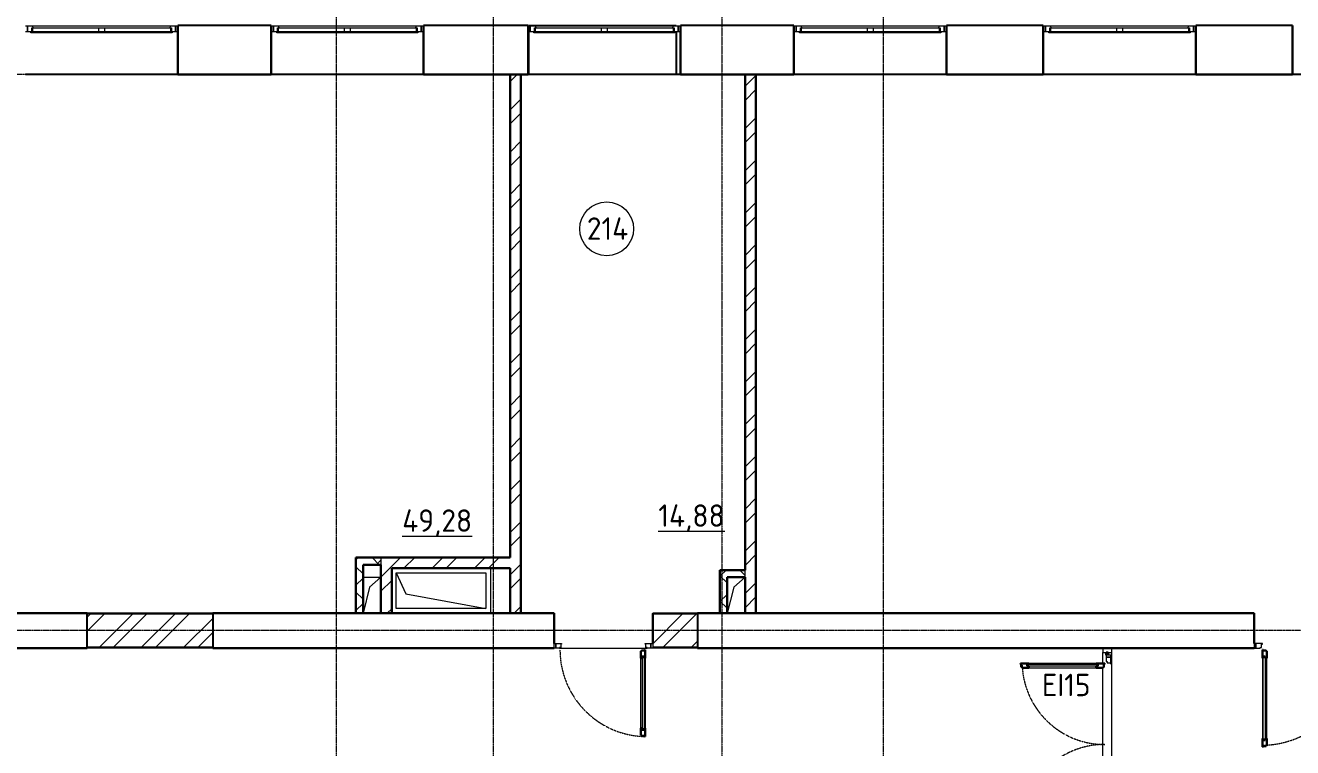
# Model space of a CAD drawing. Header units: millimetres. Extents: x -695119 to 412940, y -249585 to 622758.
# Drawn here: x 85166 to 99296, y 523223 to 531278 of the extents above; entities that cross this region are included whole.
import ezdxf

# ---------------------------------------------------------------- set-up
doc = ezdxf.new("R2010")
doc.units = ezdxf.units.MM
doc.linetypes.add('ADSK_Линия сетки', pattern=[25, 20, -2.5, 0, -2.5])
doc.linetypes.add('ADSK_Штриховая_ш2 п1_5', pattern=[4.5, 3, -1.5])
for name, color, linetype, lineweight in [('Двери', 8, 'Continuous', 9), ('Импосты витража', 8, 'Continuous', 9), ('Каркас_Импост', 8, 'Continuous', 9), ('Марки помещений', 8, 'Continuous', 20), ('Монтажный зазор', 8, 'Continuous', 9), ('Окна', 252, 'Continuous', 9), ('Оси', 252, 'Continuous', 9), ('Остекление', 8, 'Continuous', 9), ('Открывание', 8, 'ADSK_Штриховая_ш2 п1_5', 9), ('Панель', 252, 'Continuous', 30), ('Перекрытия', 7, 'Continuous', 18), ('Стены разрез', 7, 'Continuous', 30), ('Стены штриховка', 7, 'Continuous', 9), ('Текстовые примечания', 7, 'Continuous', 9)]:
    doc.layers.add(name, color=color, linetype=linetype, lineweight=lineweight)
doc.layers.add('Стены', color=194, linetype='Continuous')
doc.styles.add('GOST Common_1', font='', dxfattribs={"height": 250})
doc.styles.get('GOST Common_1').set_extended_font_data('GOST type B')
pattern_1 = [(45, (91217.38, 536167.97), (-235.732, 235.732), []), (45, (91374.53, 536167.97), (-235.732, 235.732), [])]
pattern_2 = [(45, (91217.38, 536167.97), (-141.4214, 141.4214), []), (135, (91217.38, 536167.97), (-141.4214, -141.4214), [])]

# ---------------------------------------------------------------- blocks, each defined once
blk = doc.blocks.new('BIMLIB_Окно_Двустворчатое_VEKA_СФрамугойСнизу_ГОСТ30674_без линий - Ж_ОК-1_2320х1700-V3-План 2 этажа смеж')
at = {"layer": 'Каркас_Импост', "lineweight": 18}
for p, q in [((-766, 265), (-825, 265)), ((-825, 265), (-825, 207)), ((-825, 207), (-787, 207)), ((-779, 207), (-779, 248)), ((-779, 248), (-767, 248)), ((-761, 248), (-766, 265)), ((766, 265), (761, 248)), ((825, 265), (766, 265)), ((767, 248), (779, 248)), ((779, 248), (779, 207)), ((787, 207), (825, 207)), ((825, 207), (825, 265))]:
    blk.add_line(p, q, dxfattribs=at)
at = {"layer": 'Каркас_Импост'}
for p, q in [((-787, 207), (-15, 207)), ((-787, 190), (-787, 207)), ((-15, 190), (-787, 190)), ((-767, 248), (-35, 248)), ((-767, 207), (-767, 248)), ((766, 265), (-766, 265)), ((-35, 248), (35, 248)), ((-35, 248), (-35, 207)), ((-15, 207), (15, 207)), ((-15, 207), (-15, 190)), ((15, 190), (-15, 190)), ((15, 207), (787, 207)), ((15, 190), (15, 207)), ((787, 190), (15, 190)), ((35, 248), (767, 248)), ((35, 207), (35, 248)), ((767, 248), (767, 207)), ((787, 207), (787, 190))]:
    blk.add_line(p, q, dxfattribs=at)
at = {"layer": 'Окна'}
for p, q in [((-825, 265), (-850, 265)), ((-850, 207), (-825, 207)), ((-825, 207), (-825, 265)), ((850, 265), (825, 265)), ((825, 265), (825, 207)), ((825, 207), (850, 207))]:
    blk.add_line(p, q, dxfattribs=at)
blk = doc.blocks.new('Дверь_Alumark_однопольная_S50 - Дв-8_Ш_1100х2350 Пр-3569572-План 2 этажа смеж')
at = {"layer": 'Каркас_Импост'}
for p, q in [((-405, 195), (-364, 195)), ((-405, 145), (-405, 195)), ((-341, 145), (-405, 145)), ((-364, 195), (-364, 187)), ((-364, 187), (-350, 187)), ((-350, 187), (-350, 153)), ((-350, 153), (-341, 153)), ((-341, 153), (-341, 145)), ((591, 153), (600, 153)), ((591, 145), (591, 153)), ((655, 145), (591, 145)), ((600, 187), (614, 187)), ((600, 153), (600, 187)), ((614, 187), (614, 195)), ((614, 195), (655, 195)), ((655, 195), (655, 145))]:
    blk.add_line(p, q, dxfattribs=at)
at = {"layer": 'Монтажный зазор'}
for p, q in [((-425, 195), (-405, 195)), ((-425, 145), (-425, 195)), ((-405, 145), (-425, 145)), ((-405, 195), (-405, 145)), ((655, 195), (675, 195)), ((655, 145), (655, 195)), ((675, 145), (655, 145)), ((675, 195), (675, 145))]:
    blk.add_line(p, q, dxfattribs=at)
at = {"layer": 'Остекление'}
for p, q in [((-332, 1105), (-332, 289)), ((-308, 1105), (-332, 1105)), ((-308, 289), (-308, 1105)), ((-332, 289), (-308, 289))]:
    blk.add_line(p, q, dxfattribs=at)
at = {"layer": 'Открывание'}
blk.add_arc((-359, 213), 968, 0, 88.9345, dxfattribs=at)
at = {"layer": 'Панель'}
for p, q in [((-341, 1181), (-333, 1181)), ((-341, 1087), (-341, 1181)), ((-333, 1181), (-333, 1172)), ((-333, 1172), (-299, 1172)), ((-299, 1172), (-299, 1163)), ((-299, 1163), (-291, 1163)), ((-291, 1163), (-291, 1087)), ((-332, 1087), (-341, 1087)), ((-332, 1105), (-332, 1087)), ((-308, 1105), (-332, 1105)), ((-308, 1087), (-308, 1105)), ((-291, 1087), (-308, 1087)), ((-341, 213), (-341, 307)), ((-332, 307), (-341, 307)), ((-332, 289), (-332, 307)), ((-308, 289), (-332, 289)), ((-308, 307), (-308, 289)), ((-291, 307), (-308, 307)), ((-291, 307), (-291, 231)), ((-333, 213), (-341, 213)), ((-333, 222), (-333, 213)), ((-299, 222), (-333, 222)), ((-299, 231), (-299, 222)), ((-291, 231), (-299, 231))]:
    blk.add_line(p, q, dxfattribs=at)
at = {"layer": 'Панель', "lineweight": 9}
for p, q in [((-341, 307), (-341, 1087)), ((-291, 1087), (-291, 307))]:
    blk.add_line(p, q, dxfattribs=at)
blk = doc.blocks.new('Прямоугольный импост - 50х100 мм-3922863-План 2 этажа смеж')
at = {"layer": 'Импосты витража'}
for p, q in [((5962, -12007), (5962, -11885)), ((6062, -13890), (6062, -11885)), ((5962, -13763), (5962, -12057)), ((5962, -13890), (5962, -13813))]:
    blk.add_line(p, q, dxfattribs=at)
blk = doc.blocks.new('Прямоугольный импост - 50х100 мм-3076931-План 2 этажа смеж')
at = {"layer": 'Импосты витража', "lineweight": 18}
for p, q in [((0, 50), (-50, 50)), ((-50, 50), (-50, -50)), ((0, -50), (0, 50)), ((-50, -50), (0, -50))]:
    blk.add_line(p, q, dxfattribs=at)
blk = doc.blocks.new('Дверь_Alumark_двупольная_S50 - ЖИВ_Внутр_витраж_2000х2350-3514027-План 2 этажа смеж')
at = {"layer": 'Каркас_Импост'}
for p, q in [((-801, 10), (-850, 10)), ((-850, 10), (-850, -40)), ((-801, 2), (-801, 10)), ((-787, 2), (-801, 2)), ((-787, -32), (-787, 2)), ((1051, 2), (1037, 2)), ((1037, 2), (1037, -32)), ((1051, 10), (1051, 2)), ((1100, 10), (1051, 10)), ((1100, -40), (1100, 10)), ((-850, -40), (-778, -40)), ((-778, -32), (-787, -32)), ((-778, -40), (-778, -32)), ((1037, -32), (1028, -32)), ((1028, -32), (1028, -40)), ((1028, -40), (1100, -40))]:
    blk.add_line(p, q, dxfattribs=at)
at = {"layer": 'Монтажный зазор'}
for p, q in [((-870, 10), (-870, -40)), ((-850, 10), (-870, 10)), ((-850, -40), (-850, 10)), ((1120, 10), (1100, 10)), ((1100, 10), (1100, -40)), ((1120, -40), (1120, 10)), ((-870, -40), (-850, -40)), ((1100, -40), (1120, -40))]:
    blk.add_line(p, q, dxfattribs=at)
at = {"layer": 'Остекление'}
for p, q in [((-769, 891), (-769, 104)), ((-748, 891), (-769, 891)), ((-748, 104), (-748, 891)), ((998, 104), (998, 891)), ((998, 891), (1019, 891)), ((1019, 891), (1019, 104)), ((-769, 104), (-748, 104)), ((1019, 104), (998, 104))]:
    blk.add_line(p, q, dxfattribs=at)
at = {"layer": 'Открывание'}
for centre, start, end in [((-796, 28), 360, 88.8801), ((1046, 28), 91.1199, 180)]:
    blk.add_arc(centre, 921, start, end, dxfattribs=at)
at = {"layer": 'Панель'}
for p, q in [((-770, 949), (-778, 949)), ((-778, 949), (-778, 873)), ((-769, 873), (-778, 873)), ((-736, 958), (-770, 958)), ((-770, 958), (-770, 949)), ((-769, 891), (-769, 873)), ((-748, 891), (-769, 891)), ((-748, 873), (-748, 891)), ((-728, 873), (-748, 873)), ((-728, 967), (-736, 967)), ((-736, 967), (-736, 958)), ((-728, 873), (-728, 967)), ((986, 949), (978, 949)), ((978, 949), (978, 873)), ((978, 873), (998, 873)), ((1020, 958), (986, 958)), ((986, 958), (986, 949)), ((998, 873), (998, 891)), ((998, 891), (1019, 891)), ((1019, 891), (1019, 873)), ((1019, 873), (1028, 873)), ((1028, 967), (1020, 967)), ((1020, 967), (1020, 958)), ((1028, 873), (1028, 967)), ((-778, 122), (-778, 28)), ((-769, 122), (-778, 122)), ((-778, 28), (-770, 28)), ((-770, 28), (-770, 37)), ((-770, 37), (-736, 37)), ((-769, 104), (-769, 122)), ((-748, 104), (-769, 104)), ((-748, 122), (-748, 104)), ((-728, 122), (-748, 122)), ((-736, 37), (-736, 46)), ((-736, 46), (-728, 46)), ((-728, 46), (-728, 122)), ((978, 122), (978, 46)), ((978, 122), (998, 122)), ((978, 46), (986, 46)), ((986, 46), (986, 37)), ((986, 37), (1020, 37)), ((998, 122), (998, 104)), ((998, 104), (1019, 104)), ((1019, 122), (1028, 122)), ((1019, 104), (1019, 122)), ((1020, 37), (1020, 28)), ((1020, 28), (1028, 28)), ((1028, 28), (1028, 122))]:
    blk.add_line(p, q, dxfattribs=at)
at = {"layer": 'Панель', "lineweight": 9}
for p, q in [((-778, 873), (-778, 122)), ((-728, 122), (-728, 873)), ((978, 873), (978, 122)), ((1028, 122), (1028, 873))]:
    blk.add_line(p, q, dxfattribs=at)
blk = doc.blocks.new('Дверь_Alumark_двупольная_S50 - Ш_1_5_Внутр_1520х2350 Л-3571141-План 2 этажа смеж')
at = {"layer": 'Каркас_Импост'}
for p, q in [((-566, 195), (-615, 195)), ((-615, 195), (-615, 145)), ((-615, 145), (-543, 145)), ((-566, 187), (-566, 195)), ((-552, 187), (-566, 187)), ((-552, 153), (-552, 187)), ((-543, 153), (-552, 153)), ((-543, 145), (-543, 153)), ((802, 153), (793, 153)), ((793, 153), (793, 145)), ((793, 145), (865, 145)), ((816, 187), (802, 187)), ((802, 187), (802, 153)), ((816, 195), (816, 187)), ((865, 195), (816, 195)), ((865, 145), (865, 195))]:
    blk.add_line(p, q, dxfattribs=at)
at = {"layer": 'Монтажный зазор'}
for p, q in [((-635, 195), (-635, 145)), ((-615, 195), (-635, 195)), ((-635, 145), (-615, 145)), ((-615, 145), (-615, 195)), ((885, 195), (865, 195)), ((865, 195), (865, 145)), ((865, 145), (885, 145)), ((885, 145), (885, 195))]:
    blk.add_line(p, q, dxfattribs=at)
at = {"layer": 'Остекление'}
for p, q in [((763, 289), (763, 1221)), ((763, 1221), (784, 1221)), ((784, 1221), (784, 289)), ((-534, 461), (-534, 289)), ((-513, 461), (-534, 461)), ((-513, 289), (-513, 461)), ((-534, 289), (-513, 289)), ((784, 289), (763, 289))]:
    blk.add_line(p, q, dxfattribs=at)
at = {"layer": 'Открывание'}
for centre, radius, start, end in [((811, 213), 1066, 90.9675, 180), ((-561, 213), 306, 360, 86.6277)]:
    blk.add_arc(centre, radius, start, end, dxfattribs=at)
at = {"layer": 'Панель'}
for p, q in [((751, 1279), (743, 1279)), ((743, 1279), (743, 1203)), ((785, 1288), (751, 1288)), ((751, 1288), (751, 1279)), ((793, 1297), (785, 1297)), ((785, 1297), (785, 1288)), ((793, 1203), (793, 1297)), ((743, 1203), (763, 1203)), ((763, 1203), (763, 1221)), ((763, 1221), (784, 1221)), ((784, 1221), (784, 1203)), ((784, 1203), (793, 1203)), ((-535, 519), (-543, 519)), ((-543, 519), (-543, 443)), ((-534, 443), (-543, 443)), ((-501, 528), (-535, 528)), ((-535, 528), (-535, 519)), ((-534, 461), (-534, 443)), ((-513, 461), (-534, 461)), ((-513, 443), (-513, 461)), ((-493, 443), (-513, 443)), ((-493, 537), (-501, 537)), ((-501, 537), (-501, 528)), ((-493, 443), (-493, 537)), ((-543, 307), (-543, 213)), ((-534, 307), (-543, 307)), ((-534, 289), (-534, 307)), ((-513, 289), (-534, 289)), ((-513, 307), (-513, 289)), ((-493, 307), (-513, 307)), ((-493, 231), (-493, 307)), ((743, 307), (743, 231)), ((743, 307), (763, 307)), ((763, 307), (763, 289)), ((763, 289), (784, 289)), ((784, 307), (793, 307)), ((784, 289), (784, 307)), ((793, 213), (793, 307)), ((-543, 213), (-535, 213)), ((-535, 213), (-535, 222)), ((-535, 222), (-501, 222)), ((-501, 222), (-501, 231)), ((-501, 231), (-493, 231)), ((743, 231), (751, 231)), ((751, 231), (751, 222)), ((751, 222), (785, 222)), ((785, 222), (785, 213)), ((785, 213), (793, 213))]:
    blk.add_line(p, q, dxfattribs=at)
at = {"layer": 'Панель', "lineweight": 9}
for p, q in [((743, 1203), (743, 307)), ((793, 307), (793, 1203)), ((-543, 443), (-543, 307)), ((-493, 307), (-493, 443))]:
    blk.add_line(p, q, dxfattribs=at)
blk = doc.blocks.new('ADSK_Марка_Помещение_ОдноЗначение_Номер - Номер-462100-План 2 этажа смеж')
at = {"layer": 'Марки помещений'}
blk.add_circle((0, 0), 3, dxfattribs=at)

msp = doc.modelspace()

# ---------------------------------------------------------------- hatches: boundary and pattern name
at = {"layer": 'Стены разрез', "lineweight": 9}
h = msp.add_hatch(dxfattribs=at)
h.set_pattern_fill('FP_1', color=256, style=0, pattern_type=2)
h.set_pattern_definition(pattern_1)
h.paths.add_polyline_path([(90691.735, 524723.241), (90691.735, 530728.241), (90571.735, 530728.241), (90571.735, 524723.241)])
h = msp.add_hatch(dxfattribs=at)
h.set_pattern_fill('FP_1', color=256, style=0, pattern_type=2)
h.set_pattern_definition(pattern_1)
h.paths.add_polyline_path([(93311.401, 524723.241), (93311.401, 530728.241), (93191.401, 530728.241), (93191.401, 524723.241)])
h = msp.add_hatch(dxfattribs=at)
h.set_pattern_fill('FP_3', color=256, style=0, pattern_type=2)
h.set_pattern_definition(pattern_2)
h.paths.add_polyline_path([(88931.401, 525263.241), (89131.401, 525263.241), (89131.401, 525343.241), (88851.401, 525343.241), (88851.401, 525263.241)])
h = msp.add_hatch(dxfattribs=at)
h.set_pattern_fill('FP_3', color=256, style=0, pattern_type=2)
h.set_pattern_definition(pattern_2)
h.paths.add_polyline_path([(88851.401, 524723.241), (88931.401, 524723.241), (88931.401, 525263.241), (88851.401, 525263.241)])
h = msp.add_hatch(dxfattribs=at)
h.set_pattern_fill('FP_1', color=256, style=0, pattern_type=2)
h.set_pattern_definition(pattern_1)
h.paths.add_polyline_path([(89251.401, 525223.241), (90571.735, 525223.241), (90571.735, 525343.241), (89131.401, 525343.241), (89131.401, 525223.241)])
h = msp.add_hatch(dxfattribs=at)
h.set_pattern_fill('FP_1', color=256, style=0, pattern_type=2)
h.set_pattern_definition(pattern_1)
h.paths.add_polyline_path([(89131.401, 524723.241), (89251.401, 524723.241), (89251.401, 525223.241), (89131.401, 525223.241)])
h = msp.add_hatch(dxfattribs=at)
h.set_pattern_fill('FP_3', color=256, style=0, pattern_type=2)
h.set_pattern_definition(pattern_2)
h.paths.add_polyline_path([(92991.401, 524723.241), (92991.401, 525203.241), (92911.401, 525203.241), (92911.401, 524723.241)])
h = msp.add_hatch(dxfattribs=at)
h.set_pattern_fill('FP_3', color=256, style=0, pattern_type=2)
h.set_pattern_definition(pattern_2)
h.paths.add_polyline_path([(92991.401, 525123.241), (93191.401, 525123.241), (93191.401, 525203.241), (92991.401, 525203.241)])
h = msp.add_hatch(dxfattribs=at)
h.set_pattern_fill('FP_1', color=256, style=0, pattern_type=2)
h.set_pattern_definition(pattern_1)
h.paths.add_polyline_path([(87256.401, 524338.241), (87256.401, 524718.241), (85856.401, 524718.241), (85856.401, 524338.241), (87051.008, 524338.241)])
h = msp.add_hatch(dxfattribs=at)
h.set_pattern_fill('FP_1', color=256, style=0, pattern_type=2)
h.set_pattern_definition(pattern_1)
h.paths.add_polyline_path([(92608.034, 524338.241), (92661.401, 524338.241), (92661.401, 524718.241), (92161.401, 524718.241), (92161.401, 524338.241)])

# ---------------------------------------------------------------- linework, layer by layer
at = {"lineweight": 18}
for p, q in [((90351.401, 525223.241), (90351.401, 524723.241)), ((88931.401, 525123.241), (89131.401, 525123.241)), ((89131.401, 525123.241), (89004.759, 525013.707)), ((89300.463, 524773.241), (89300.463, 525173.241)), ((89300.463, 525173.241), (90300.463, 525173.241)), ((89300.463, 525173.241), (89407.08, 524938.682)), ((90300.463, 525173.241), (90300.463, 524773.241)), ((93191.401, 525123.241), (93064.759, 525013.707)), ((89004.759, 525013.707), (88931.401, 524723.241)), ((89407.08, 524938.682), (90300.463, 524773.241)), ((93064.759, 525013.707), (92991.401, 524723.241)), ((90300.463, 524773.241), (89300.463, 524773.241))]:
    msp.add_line(p, q, dxfattribs=at)
at = {"layer": 'Оси', "linetype": 'ADSK_Линия сетки'}
for p, q in [((88631.401, 569901.977), (88631.401, 503632.555)), ((90381.401, 569901.977), (90381.401, 503632.555)), ((92931.401, 569901.977), (92931.401, 503632.555)), ((94731.401, 569901.977), (94731.401, 503632.555)), ((127748.695, 530728.241), (50771.339, 530728.241)), ((127748.695, 524528.241), (50771.339, 524528.241))]:
    msp.add_line(p, q, dxfattribs=at)
at = {"layer": 'Перекрытия', "color": 49, "true_color": 0x464646}
for p, q in [((90351.401, 525223.241), (90351.401, 524723.241)), ((88931.401, 525123.241), (89131.401, 525123.241)), ((92161.401, 524718.241), (92161.401, 524723.241)), ((92161.401, 524723.241), (92661.401, 524723.241)), ((91122.401, 524333.241), (92100.401, 524333.241))]:
    msp.add_line(p, q, dxfattribs=at)
at = {"layer": 'Стены'}
for p, q in [((87906.401, 531278.241), (86866.401, 531278.241)), ((90771.401, 531278.241), (89606.401, 531278.241)), ((90781.401, 531268.241), (90781.401, 531278.241)), ((90781.401, 531278.241), (92421.401, 531278.241)), ((90781.401, 530728.241), (90781.401, 531210.241)), ((92421.401, 531278.241), (92421.401, 531268.241)), ((92421.401, 531210.241), (92421.401, 530728.241)), ((93736.401, 531278.241), (92471.401, 531278.241)), ((96516.401, 531278.241), (95436.401, 531278.241)), ((99296.401, 531278.241), (98216.401, 531278.241)), ((86866.401, 530728.241), (85166.401, 530728.241)), ((89606.401, 530728.241), (87906.401, 530728.241)), ((92471.401, 530728.241), (90771.401, 530728.241)), ((95436.401, 530728.241), (93736.401, 530728.241)), ((98216.401, 530728.241), (96516.401, 530728.241)), ((100946.401, 530728.241), (99296.401, 530728.241)), ((85856.401, 524338.241), (85856.401, 524718.241)), ((87256.401, 524718.241), (87256.401, 524338.241)), ((92661.401, 524718.241), (92661.401, 524338.241))]:
    msp.add_line(p, q, dxfattribs=at)
at = {"layer": 'Стены разрез'}
for p, q in [((86866.401, 531278.241), (86866.401, 530728.241)), ((87906.401, 530728.241), (87906.401, 531278.241)), ((89606.401, 531278.241), (89606.401, 530728.241)), ((90771.401, 530728.241), (90771.401, 531278.241)), ((92471.401, 531278.241), (92471.401, 530728.241)), ((93736.401, 530728.241), (93736.401, 531278.241)), ((95436.401, 531278.241), (95436.401, 530728.241)), ((96516.401, 530728.241), (96516.401, 531278.241)), ((98216.401, 531278.241), (98216.401, 530728.241)), ((99296.401, 530728.241), (99296.401, 531278.241)), ((86866.401, 530728.241), (87906.401, 530728.241)), ((89606.401, 530728.241), (90771.401, 530728.241)), ((90571.735, 530728.241), (90571.735, 525343.241)), ((90691.735, 524723.241), (90691.735, 530728.241)), ((92471.401, 530728.241), (93736.401, 530728.241)), ((93191.401, 530728.241), (93191.401, 525203.241)), ((93311.401, 524723.241), (93311.401, 530728.241)), ((95436.401, 530728.241), (96516.401, 530728.241)), ((98216.401, 530728.241), (99296.401, 530728.241)), ((90571.735, 525343.241), (88851.401, 525343.241)), ((88851.401, 525343.241), (88851.401, 524723.241)), ((88931.401, 525263.241), (89131.401, 525263.241)), ((88931.401, 524723.241), (88931.401, 525263.241)), ((89131.401, 525263.241), (89131.401, 524723.241)), ((89251.401, 525223.241), (90571.735, 525223.241)), ((89251.401, 524723.241), (89251.401, 525223.241)), ((90571.735, 525223.241), (90571.735, 524723.241)), ((93191.401, 525203.241), (92911.401, 525203.241)), ((92911.401, 525203.241), (92911.401, 524723.241)), ((92991.401, 525123.241), (93191.401, 525123.241)), ((92991.401, 524723.241), (92991.401, 525123.241)), ((93191.401, 525123.241), (93191.401, 524723.241)), ((85856.401, 524723.241), (84796.401, 524723.241)), ((85856.401, 524718.241), (85856.401, 524723.241)), ((87256.401, 524718.241), (85856.401, 524718.241)), ((91061.401, 524723.241), (87256.401, 524723.241)), ((87256.401, 524723.241), (87256.401, 524718.241)), ((91061.401, 524383.241), (91061.401, 524723.241)), ((92661.401, 524718.241), (92161.401, 524718.241)), ((92161.401, 524718.241), (92161.401, 524383.241)), ((98866.401, 524723.241), (92661.401, 524723.241)), ((92661.401, 524723.241), (92661.401, 524718.241)), ((98866.401, 524383.241), (98866.401, 524723.241)), ((84796.401, 524333.241), (85856.401, 524333.241)), ((85856.401, 524333.241), (85856.401, 524338.241)), ((85856.401, 524338.241), (87256.401, 524338.241)), ((87256.401, 524338.241), (87256.401, 524333.241)), ((87256.401, 524333.241), (91061.401, 524333.241)), ((92161.401, 524338.241), (92661.401, 524338.241)), ((92661.401, 524338.241), (92661.401, 524333.241)), ((92661.401, 524333.241), (98866.401, 524333.241)), ((97218.901, 524283.241), (97218.901, 524253.241)), ((97238.901, 524283.241), (97218.901, 524283.241)), ((97238.901, 524253.241), (97238.901, 524283.241))]:
    msp.add_line(p, q, dxfattribs=at)
at = {"layer": 'Стены штриховка'}
for p, q in [((89131.401, 525343.241), (89131.401, 525263.241)), ((93191.401, 525123.241), (93191.401, 525203.241))]:
    msp.add_line(p, q, dxfattribs=at)

# ---------------------------------------------------------------- block references
at = {"layer": 'Двери'}
for name, p, rotation in [('Дверь_Alumark_однопольная_S50 - Дв-8_Ш_1100х2350 Пр-3569572-План 2 этажа смеж', (91736.401, 524528.241), 180), ('Дверь_Alumark_двупольная_S50 - Ш_1_5_Внутр_1520х2350 Л-3571141-План 2 этажа смеж', (99751.401, 524528.241), 180), ('Дверь_Alumark_двупольная_S50 - ЖИВ_Внутр_витраж_2000х2350-3514027-План 2 этажа смеж', (97228.901, 523133.241), 89.99999999999991)]:
    msp.add_blockref(name, p, dxfattribs=dict(at, rotation=rotation))
at = {"layer": 'Импосты витража', "rotation": 89.99999999999991}
msp.add_blockref('Прямоугольный импост - 50х100 мм-3076931-План 2 этажа смеж', (97228.901, 524333.241), dxfattribs=at)
at = {"layer": 'Импосты витража'}
msp.add_blockref('Прямоугольный импост - 50х100 мм-3922863-План 2 этажа смеж', (91217.378, 536167.972), dxfattribs=at)
at = {"layer": 'Марки помещений', "xscale": 99.99999999999993, "yscale": 99.99999999999993, "zscale": 99.99999999999993}
msp.add_blockref('ADSK_Марка_Помещение_ОдноЗначение_Номер - Номер-462100-План 2 этажа смеж', (91648.085, 529008.917), dxfattribs=at)
at = {"layer": 'Окна'}
for p in [(86016.401, 531003.241), (88756.401, 531003.241), (91621.401, 531003.241), (94586.401, 531003.241), (97366.401, 531003.241)]:
    msp.add_blockref('BIMLIB_Окно_Двустворчатое_VEKA_СФрамугойСнизу_ГОСТ30674_без линий - Ж_ОК-1_2320х1700-V3-План 2 этажа смеж', p, dxfattribs=at)

# ---------------------------------------------------------------- texts
at = {"layer": 'Марки помещений', "lineweight": 9, "char_height": 250, "attachment_point": 1, "style": 'GOST Common_1'}
for s, insert, width in [('214', (91427.128, 529136.642), 548.35425), ('\\L14,88', (92223.773, 525935.686), 836.96175), ('\\L49,28', (89368.789, 525880.324), 894.68325)]:
    msp.add_mtext(s, dxfattribs=dict(at, insert=insert, width=width))
at = {"layer": 'Текстовые примечания', "color": 1, "true_color": 0xff0000, "insert": (96501.312, 524046.821), "char_height": 250, "width": 606.07575, "attachment_point": 1, "style": 'GOST Common_1'}
msp.add_mtext('EI15', dxfattribs=at)

doc.saveas('drawing.dxf')
